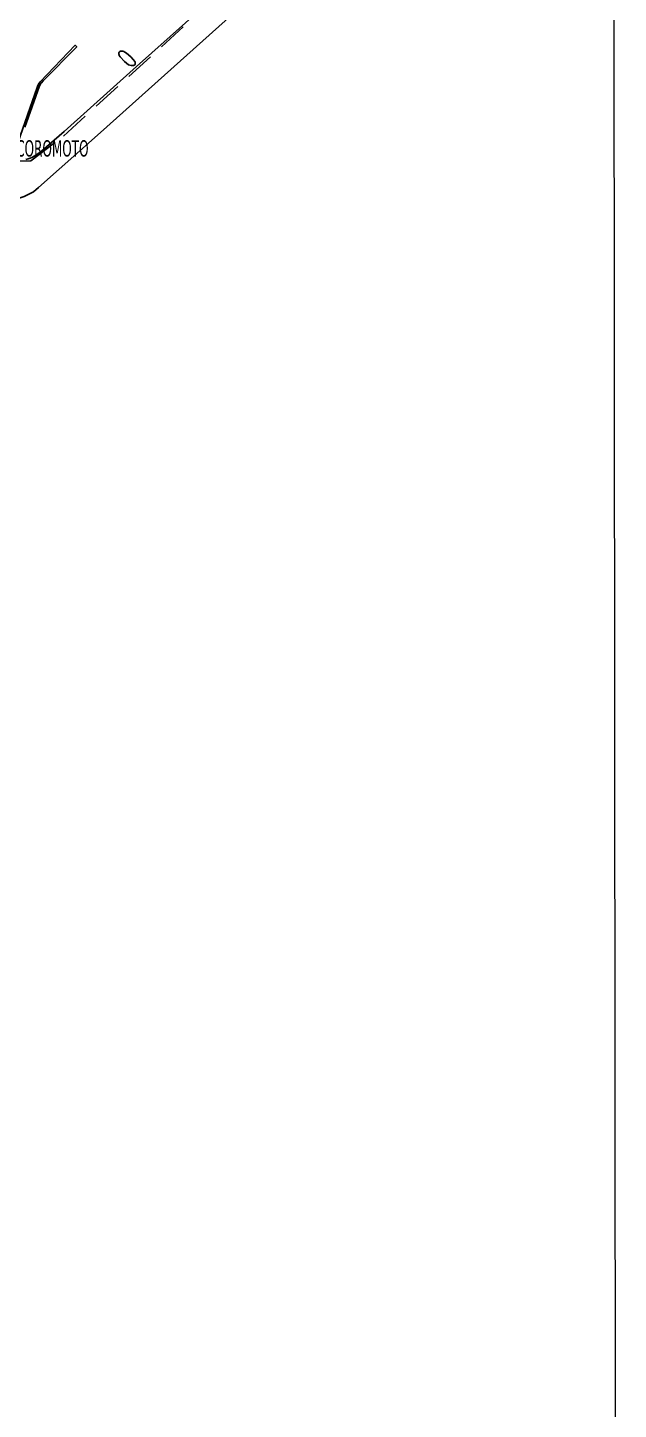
# Model space of a CAD drawing. Header units: metres. Extents: x 2 to 659295185, y -28 to 1124222152.
# Drawn here: x 661157 to 662159, y 1123627 to 1125972 of the extents above; entities that cross this region are included whole.
import ezdxf

# ---------------------------------------------------------------- set-up
doc = ezdxf.new("R2010")
doc.units = ezdxf.units.M
doc.header["$MEASUREMENT"] = 0
doc.linetypes.add('HIDDEN', pattern=[0.375, 0.25, -0.125])
for name, color, linetype in [('CERCA', 7, 'CONTINUOUS'), ('División Parroquial', 130, 'CONTINUOUS'), ('MANZANA', 30, 'CONTINUOUS'), ('TEXTOS', 7, 'CONTINUOUS')]:
    doc.layers.add(name, color=color, linetype=linetype)
doc.layers.add('Limite Municipio', color=1, linetype='HIDDEN', lineweight=30)
doc.styles.get("Standard").update_dxf_attribs({"font": 'tahoma.ttf'})

msp = doc.modelspace()

# ---------------------------------------------------------------- linework, layer by layer
at = {"layer": 'CERCA', "lineweight": 0}
msp.add_line((662151.2419, 1126827.7709), (662155.7364, 1120989.7879), dxfattribs=at)
at = {"layer": 'División Parroquial', "color": 1, "flags": 128}
msp.add_lwpolyline([(661562.7309, 1126047.327), (661280.1952, 1125793.9785), (661175.1679, 1125700.5176), (661166.617, 1125692.9091), (661150.7272, 1125685.0107), (661124.6127, 1125675.9326), (661098.8774, 1125608.6563), (661056.8153, 1125531.9019), (661044.9331, 1125506.1771), (661005.3365, 1125425.0536), (660961.782, 1125345.9098), (660926.1352, 1125272.6947), (660896.4419, 1125213.3367), (660810.5862, 1125035.7329), (660807.461, 1125029.2542), (660771.6905, 1124949.2305), (660729.8511, 1124858.329), (660734.2379, 1123585.4881)], dxfattribs=at)
at = {"layer": 'Limite Municipio', "color": 4, "linetype": 'HIDDEN', "lineweight": -3, "ltscale": 200}
msp.add_lwpolyline([(660578.0048, 1120632.9916), (660665.8177, 1121655.962), (660399.8619, 1121691.383), (660459.3346, 1122251.1816), (660620.3506, 1123516.0091), (660707.8769, 1124281.3124), (660742.4515, 1124368.6583), (660733.5109, 1124403.5071), (660683.7897, 1124483.6592), (660705.5993, 1124900.9898), (660734.4164, 1124927.6763), (661101.2557, 1125671.1097), (661132.5681, 1125745.1859), (661162.2243, 1125745.8423), (661217.1414, 1125787.7676), (661565.8495, 1126105.0778)], dxfattribs=at)
at = {"layer": 'MANZANA', "lineweight": -2}
for points in [[(661481.6837, 1126031.0696), (661341.562, 1125905.8951), (661218.6907, 1125795.3976), (661180.2733, 1125761.9344), (661177.1069, 1125759.8148), (661172.7366, 1125756.7055), (661168.5807, 1125754.026), (661163.4518, 1125751.1266), (661160.607, 1125750.0068), (661157.4323, 1125748.997), (661153.4908, 1125747.9873)], [(661151.7097, 1125802.5062), (661164.2599, 1125837.729), (661176.9173, 1125873.1818), (661177.7913, 1125874.7315), (661178.8715, 1125876.6211), (661179.96, 1125878.1708), (661182.7966, 1125881.2801), (661239.9485, 1125939.0584), (661237.3098, 1125941.6978), (661177.544, 1125879.8204), (661176.0267, 1125877.4909), (661174.0642, 1125873.7217), (661172.547, 1125870.2824), (661139.6625, 1125776.4615)]]:
    msp.add_lwpolyline(points, dxfattribs=at)
msp.add_lwpolyline([(661313.3283, 1125922.3518), (661320.7083, 1125914.3134), (661324.2293, 1125911.234), (661327.742, 1125908.5946), (661330.158, 1125907.7247), (661332.3514, 1125907.2948), (661334.3304, 1125907.1848), (661335.9714, 1125907.4148), (661337.2825, 1125907.8647), (661338.2637, 1125908.3146), (661338.7007, 1125908.7545), (661339.245, 1125909.6443), (661339.245, 1125910.4142), (661339.2367, 1125911.414), (661339.0141, 1125912.7437), (661338.7914, 1125913.6235), (661338.3462, 1125914.3934), (661335.6993, 1125917.7027), (661331.6258, 1125922.1118), (661324.1468, 1125928.2706), (661321.7308, 1125929.9202), (661319.7518, 1125931.01), (661318.1109, 1125931.7798), (661316.2473, 1125931.7698), (661314.0539, 1125931.6499), (661313.0727, 1125931.3099), (661312.3058, 1125930.87), (661311.7616, 1125930.2002), (661311.44, 1125929.0904), (661311.2256, 1125927.9906), (661311.341, 1125926.6609), (661311.6709, 1125925.5611), (661312.0089, 1125924.3414)], close=True, dxfattribs=at)

# ---------------------------------------------------------------- texts
at = {"layer": 'TEXTOS', "color": 0, "width": 0.625}
msp.add_text('HACIENDA LA COROMOTO', height=27.699362, dxfattribs=at).set_placement((660991.2703, 1125752.9212))

doc.saveas('drawing.dxf')
